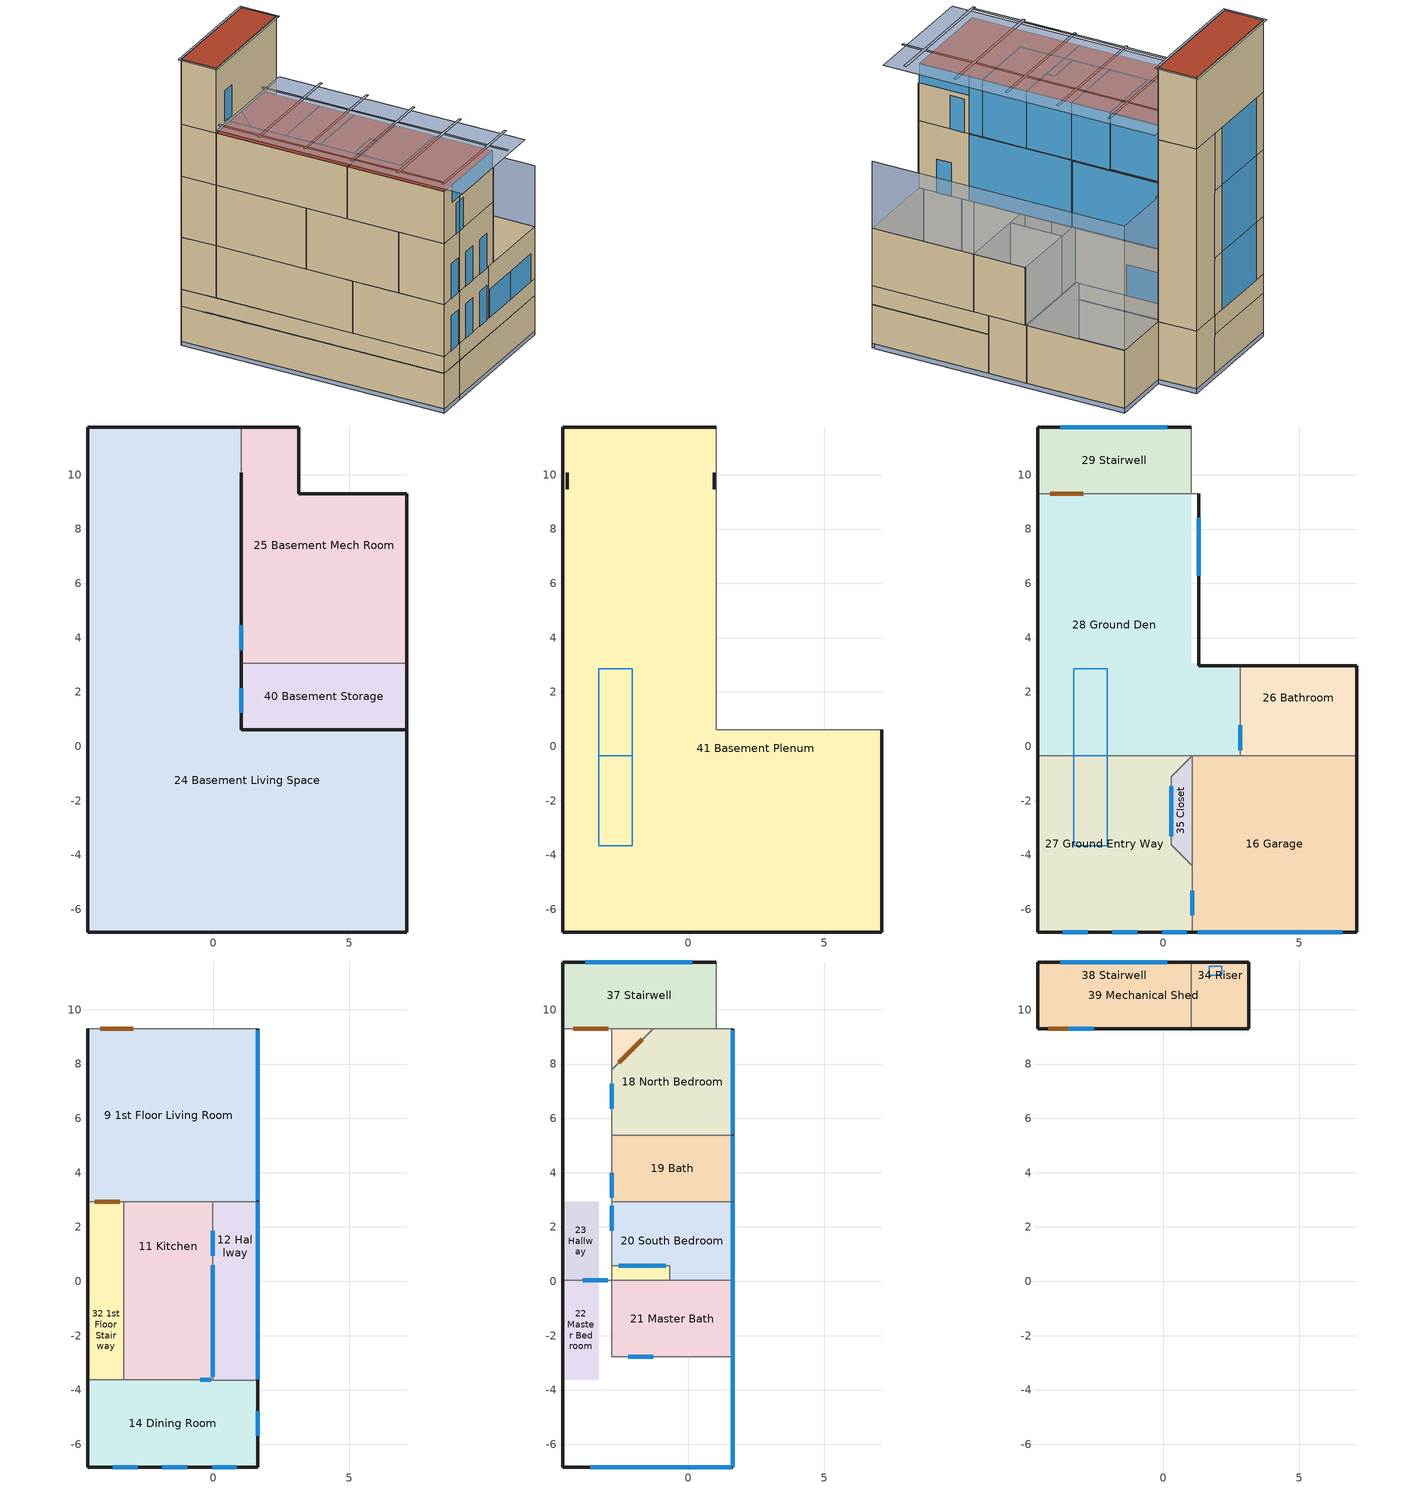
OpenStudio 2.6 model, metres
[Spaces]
24 Basement Living Space
 floor ground: 1.02,11.76 1.02,0.62 7.12,0.62 7.12,-6.84 -4.62,-6.84 -4.62,11.76 z-3.66
 wall outside: 1.02,11.76 -4.62,11.76 -4.62,-6.84 -2.64,-6.84 7.12,-6.84 7.12,0.62 z-3.66:-1.22
 wall to 25 Basement Mech Room: 1.02,3.06 1.02,9.46 1.02,11.76 z-3.66:-1.22
 wall to 40 Basement Storage: 7.12,0.62 1.02,0.62 1.02,3.06 z-3.66:-1.22
 window inside: 1.02,3.54 1.02,4.45 / 1.02,1.23 1.02,2.14 z-3.66:-1.52
 ceiling ground: 7.12,-6.84 -2.18,-3.64 -3.35,-3.64 -3.35,2.88 -2.18,2.88 1.02,0.62 1.02,10.07 0.95,10.07 0.95,9.46 -4.47,9.46 -4.47,10.07 -4.62,10.07 -4.62,-6.84 z-1.22
 roof outside: 7.12,-6.84 7.12,0.62 1.02,0.62 z-1.22; 7.12,-6.84 1.02,0.62 -2.18,2.88 -2.18,-3.64 z-1.22
25 Basement Mech Room
 floor ground: 3.15,11.76 3.15,9.3 7.12,9.3 7.12,3.06 1.02,3.06 1.02,11.76 z-3.66
 floor to 28 Ground Den: 1.3,9.3 1.3,3.06 1.02,3.06 1.02,9.3 z0
 floor to 34 Riser: 3.15,11.76 3.15,9.3 1.02,9.3 1.02,11.76 z0
 wall outside: 7.12,3.06 7.12,9.3 3.15,9.3 3.15,11.76 1.02,11.76 z-3.66:0; 1.02,10.07 1.02,9.46 1.02,3.06 z-1.22:-1.16
 wall to 40 Basement Storage: 1.02,3.06 7.12,3.06 z-3.66:0
 wall to 41 Basement Plenum: 1.02,9.46 1.02,3.06 z-1.16:0; 1.02,11.76,0 1.02,11.76,-1.22 1.02,10.07,-1.22 1.02,10.07,-1.16 1.02,9.46,-1.16 1.02,9.46,0
40 Basement Storage
 floor ground: 7.12,3.06 7.12,0.62 1.02,0.62 1.02,3.06 z-3.66
 wall outside: 7.12,0.62 7.12,3.06 z-3.66:0; 1.02,3.06 1.02,0.62 7.12,0.62 z-1.22:-1.16
 wall to 41 Basement Plenum: 1.02,3.06 1.02,0.62 7.12,0.62 z-1.16:0
41 Basement Plenum
 floor to 24 Basement Living Space: -2.18,2.88 -2.18,-3.64 -3.35,-3.64 -3.35,2.88 z-1.22; 1.02,11.76 1.02,10.07 0.95,10.07 0.95,9.46 -4.47,9.46 -4.47,10.07 -4.62,10.07 -4.62,11.76 z-1.22
 floor ground: 1.02,10.07 1.02,9.3 -2.18,2.88 -3.35,2.88 -4.47,9.46 0.95,9.46 0.95,10.07 z-1.16; -4.47,10.07 -4.47,9.46 -3.35,2.88 -3.35,-3.64 -2.18,-3.64 -2.18,2.88 1.02,9.3 1.02,0.62 7.12,0.62 7.12,-6.84 -4.62,-6.84 -4.62,10.07 z-1.16
 wall outside: -4.62,-6.84 -2.64,-6.84 7.12,-6.84 7.12,0.62 z-1.16:0; -4.47,10.07 -4.47,9.46 / 0.95,9.46 0.95,10.07 z-1.22:-1.16; 1.02,11.76 -4.62,11.76 z-1.22:0; -4.62,11.76,0 -4.62,11.76,-1.22 -4.62,10.07,-1.22 -4.62,10.07,-1.16 -4.62,-6.84,-1.16 -4.62,-6.84,0
 skylight inside: -2.07,-3.67 -2.07,-0.35 -3.3,-0.35 -3.3,-3.67 z0; -2.07,-0.35 -2.07,2.86 -3.3,2.86 -3.3,-0.35 z0
28 Ground Den
 floor to 32 1st Floor Stairway: -3.3,2.93 -3.3,-0.35 -4.62,-0.35 -4.62,2.93 z3.66
 floor to 40 Basement Storage: 1.3,3.06 1.3,2.96 2.82,2.96 2.82,0.62 1.02,0.62 1.02,3.06 z0
 floor to 41 Basement Plenum: 1.02,9.3 1.02,0.62 2.82,0.62 2.82,-0.35 -4.62,-0.35 -4.62,9.3 z0
 wall outside: -4.62,9.3 -4.62,-0.35 / 2.82,2.96 1.3,2.96 1.3,9.3 z0:3.66
 wall to 16 Garage: 1.07,-0.35 2.82,-0.35 z0:3.66
 wall to 26 Bathroom: 2.82,-0.35 2.82,2.96 z0:3.66
 wall to 27 Ground Entry Way: -4.62,-0.35 -2,-0.35 1.07,-0.35 z0:3.66
 wall to 29 Stairwell: 1.02,9.3 -4.62,9.3 z0:3.66
 wall to 34 Riser: 1.3,9.3 1.02,9.3 z0:3.66
 window inside: 2.82,-0.14 2.82,0.77 z0:2.13
 window: 1.3,6.28 1.3,8.41 z0:1.98
 door inside (Construction #1): -2.94,9.3 -4.16,9.3 z0:2.13
27 Ground Entry Way
 floor to 32 1st Floor Stairway: -3.3,-0.35 -3.3,-3.62 -4.62,-3.62 -4.62,-0.35 z3.66
 floor to 41 Basement Plenum: 1.07,-0.35 0.3,-1.12 0.3,-3.62 1.07,-4.4 1.07,-6.84 -4.62,-6.84 -4.62,-0.35 z0
 wall outside: -4.62,-0.35 -4.62,-6.84 -2.64,-6.84 1.07,-6.84 z0:3.66
 wall to 16 Garage: 1.07,-6.84 1.07,-4.4 z0:3.66
 wall to 35 Closet: 1.07,-4.4 0.3,-3.62 0.3,-1.12 1.07,-0.35 z0:3.66
 window inside: 1.07,-6.23 1.07,-5.31 / 0.3,-3.31 0.3,-1.48 z0:2.13
 window: -1.88,-6.84 -0.96,-6.84 / -0.05,-6.84 0.87,-6.84 / -3.71,-6.84 -2.79,-6.84 z0:2.44
16 Garage
 floor to 41 Basement Plenum: 7.12,-0.35 7.12,-6.84 1.07,-6.84 1.07,-0.35 z0
 wall outside: 1.07,-6.84 7.12,-6.84 7.12,-0.35 z0:3.66
 wall to 26 Bathroom: 7.12,-0.35 2.82,-0.35 z0:3.66
 wall to 35 Closet: 1.07,-0.35 1.07,-3.62 1.07,-4.4 z0:3.66
 window: 1.26,-6.84 3.93,-6.84 / 3.93,-6.84 6.59,-6.84 z0:1.98
35 Closet
 floor to 41 Basement Plenum: 1.07,-0.35 1.07,-4.4 0.3,-3.62 0.3,-1.12 z0
26 Bathroom
 floor to 40 Basement Storage: 7.12,2.96 7.12,0.62 2.82,0.62 2.82,2.96 z0
 floor to 41 Basement Plenum: 7.12,0.62 7.12,-0.35 2.82,-0.35 2.82,0.62 z0
 wall outside: 7.12,-0.35 7.12,2.96 2.82,2.96 z0:3.66
29 Stairwell
 floor to 37 Stairwell: 1.02,11.76 1.02,9.3 -4.62,9.3 -4.62,11.76 z3.66
 floor to 41 Basement Plenum: 1.02,11.76 1.02,9.3 -4.62,9.3 -4.62,11.76 z0
 wall outside: 1.02,11.76 0.15,11.76 -3.81,11.76 -4.62,11.76 -4.62,9.3 z0:3.66
 wall to 34 Riser: 1.02,9.3 1.02,11.76 z0:3.66
 window: 0.14,11.76 -3.8,11.76 z0.01:3.65
9 1st Floor Living Room
 floor to 18 North Bedroom: 1.63,9.3 1.63,5.37 -2.82,5.37 -2.82,7.78 -1.3,9.3 z7.92
 floor to 19 Bath: 1.63,5.37 1.63,2.93 -2.82,2.93 -2.82,5.37 z7.92
 floor to 23 Hallway: -2.82,9.3 -2.82,2.93 -4.62,2.93 -4.62,9.3 z7.92
 floor to 28 Ground Den: 1.3,9.3 1.3,2.96 1.63,2.96 1.63,2.93 -4.62,2.93 -4.62,9.3 z3.66
 floor to 36 Closet: -1.3,9.3 -2.82,7.78 -2.82,9.3 z7.92
 wall outside: -4.62,9.3 -4.62,2.93 / 1.63,2.93 1.63,9.3 z3.66:7.92
 wall to 11 Kitchen: -3.3,2.93 -0.03,2.93 z3.66:7.92
 wall to 12 Hallway (Construction #1): -0.03,2.93 1.63,2.93 z3.66:7.92
 wall to 32 1st Floor Stairway: -4.62,2.93 -3.3,2.93 z3.66:7.92
 wall to 34 Riser: 1.63,9.3 1.02,9.3 z3.66:7.92
 wall to 37 Stairwell: 1.02,9.3 -4.62,9.3 z3.66:7.92
 window: 1.63,2.99 1.63,9.25 z3.7:7.88
 door inside (Construction #1): -4.36,2.93 -3.44,2.93 / -2.94,9.3 -4.16,9.3 z3.66:5.79
11 Kitchen
 floor to 20 South Bedroom: -0.03,2.93 -0.03,0.03 -0.69,0.03 -0.69,0.57 -2.82,0.57 -2.82,2.93 z7.92
 floor to 21 Master Bath: -0.03,0.03 -0.03,-2.78 -2.82,-2.78 -2.82,0.03 z7.92
 floor to 22 Master Bedroom: -2.82,0.03 -2.82,-2.78 -0.03,-2.78 -0.03,-3.62 -3.3,-3.62 -3.3,0.03 z7.92
 floor to 23 Hallway: -2.82,2.93 -2.82,0.03 -3.3,0.03 -3.3,2.93 z7.92
 floor to 27 Ground Entry Way: -0.03,-0.35 -0.03,-3.62 -3.3,-3.62 -3.3,-0.35 z3.66
 floor to 28 Ground Den: -0.03,2.93 -0.03,-0.35 -3.3,-0.35 -3.3,2.93 z3.66
 floor to 33 Closet: -0.69,0.57 -0.69,0.03 -2.82,0.03 -2.82,0.57 z7.92
 wall to 12 Hallway: -0.03,-3.62 -0.03,0.7 -0.03,2.93 z3.66:7.92
 wall to 14 Dining Room (Construction #1): -0.05,-3.62 -0.03,-3.62 z3.66:7.92
 wall to 14 Dining Room: -3.3,-3.62 -0.51,-3.62 -0.05,-3.62 z3.66:7.92
 wall to 32 1st Floor Stairway: -3.3,2.93 -3.3,-3.62 z3.66:7.92
 window inside: -0.03,0.95 -0.03,1.86 z3.66:5.79; -0.03,-3.52 -0.03,0.59 z3.76:7.83; -0.48,-3.62 -0.07,-3.62 z3.89:7.7
12 Hallway
 floor to 16 Garage: 1.63,-0.35 1.63,-3.64 1.07,-3.64 1.07,-0.35 z3.66
 floor to 20 South Bedroom: 1.63,2.93 1.63,0.03 -0.03,0.03 -0.03,2.93 z7.92
 floor to 21 Master Bath: 1.63,0.03 1.63,-2.78 -0.03,-2.78 -0.03,0.03 z7.92
 floor to 22 Master Bedroom: 1.63,-2.78 1.63,-3.64 -0.03,-3.64 -0.03,-2.78 z7.92
 floor to 27 Ground Entry Way: 1.07,-0.35 0.3,-1.12 0.3,-3.62 0.31,-3.64 -0.03,-3.64 -0.03,-0.35 z3.66
 floor to 28 Ground Den: 1.63,2.93 1.63,-0.35 -0.03,-0.35 -0.03,2.93 z3.66
 floor to 35 Closet: 1.07,-0.35 1.07,-3.64 0.31,-3.64 0.3,-3.62 0.3,-1.12 z3.66
 wall outside: 1.63,-3.64 1.63,2.93 z3.66:7.92
 wall to 14 Dining Room (Construction #1): 1.63,-3.64 -0.03,-3.64 z3.66:7.92
 wall to 14 Dining Room: -0.03,-3.62 -0.03,-3.64 z3.66:7.92
 window: 1.63,-3.61 1.63,2.91 z3.67:7.91
32 1st Floor Stairway
 wall outside: -4.62,2.93 -4.62,-3.62 z3.66:7.92
 wall to 14 Dining Room: -4.62,-3.62 -3.3,-3.62 z3.66:7.92
14 Dining Room
 floor to 16 Garage: 1.63,-3.64 1.63,-6.84 1.07,-6.84 1.07,-3.64 z3.66
 floor to 22 Master Bedroom: -0.03,-3.62 -0.03,-3.64 1.63,-3.64 1.63,-6.84 -4.62,-6.84 -4.62,-3.62 z7.92
 floor to 27 Ground Entry Way: -0.03,-3.62 -0.03,-3.64 0.31,-3.64 1.07,-4.4 1.07,-6.84 -4.62,-6.84 -4.62,-3.62 z3.66
 floor to 35 Closet: 1.07,-3.64 1.07,-4.4 0.31,-3.64 z3.66
 wall outside: -4.62,-3.62 -4.62,-6.84 -2.64,-6.84 1.63,-6.84 1.63,-3.64 z3.66:7.92
 window: -0.05,-6.84 0.87,-6.84 / -1.88,-6.84 -0.96,-6.84 / -3.71,-6.84 -2.79,-6.84 z3.66:6.1; 1.63,-5.69 1.63,-4.78 z3.66:5.79
18 North Bedroom
 wall outside: 1.63,5.37 1.63,9.3 z7.92:11.58
 wall to 19 Bath: -2.82,5.37 1.63,5.37 z7.92:11.58
 wall to 23 Hallway: -2.82,7.78 -2.82,5.37 z7.92:11.58
 wall to 34 Riser: 1.63,9.3 1.02,9.3 z7.92:11.58
 wall to 36 Closet: -1.3,9.3 -2.82,7.78 z7.92:11.58
 wall to 38 Stairwell: 1.02,9.3 -1.3,9.3 z7.92:11.58
 window: 1.63,5.42 1.63,9.25 z7.98:11.53
 window inside: -2.82,7.27 -2.82,6.36 z7.92:10.06
 door inside (Construction #1): -1.7,8.9 -2.56,8.04 z7.92:10.06
 roof outside: 1.63,5.37 1.63,9.3 -1.3,9.3 -2.82,7.78 -2.82,5.37 z11.58
19 Bath
 wall outside: 1.63,2.93 1.63,5.37 z7.92:11.58
 wall to 20 South Bedroom: -2.82,2.93 1.63,2.93 z7.92:11.58
 wall to 23 Hallway: -2.82,5.37 -2.82,2.93 z7.92:11.58
 window: 1.63,2.94 1.63,5.36 z7.94:11.57
 window inside: -2.82,4 -2.82,3.08 z7.92:10.06
 roof outside: 1.63,2.93 1.63,5.37 -2.82,5.37 -2.82,2.93 z11.58
23 Hallway
 floor to 32 1st Floor Stairway: -3.3,2.93 -3.3,0.03 -4.62,0.03 -4.62,2.93 z7.92
 wall outside: -4.62,9.3 -4.62,0.03 z7.92:11.58
 wall to 20 South Bedroom: -2.82,0.57 -2.82,2.86 -2.82,2.93 z7.92:11.58
 wall to 22 Master Bedroom: -4.62,0.03 -2.82,0.03 z7.92:11.58
 wall to 33 Closet: -2.82,0.03 -2.82,0.57 z7.92:11.58
 wall to 36 Closet: -2.82,7.78 -2.82,9.3 z7.92:11.58
 wall to 38 Stairwell: -2.82,9.3 -4.62,9.3 z7.92:11.58
 window inside: -2.82,1.86 -2.82,2.78 / -3.88,0.03 -2.97,0.03 z7.92:10.06
 door inside (Construction #1): -3.02,9.3 -4.24,9.3 z7.92:10.06
 roof outside: -2.82,0.03 -2.82,9.3 -4.62,9.3 -4.62,0.03 z11.58
36 Closet
 wall to 38 Stairwell: -1.3,9.3 -2.82,9.3 z7.92:11.58
 roof outside: -2.82,7.78 -1.3,9.3 -2.82,9.3 z11.58
37 Stairwell
 floor to 38 Stairwell: 1.02,11.76 1.02,9.3 -4.62,9.3 -4.62,11.76 z7.92
 wall outside: 1.02,11.76 0.15,11.76 -3.81,11.76 -4.62,11.76 -4.62,9.3 z3.66:7.92
 wall to 34 Riser: 1.02,9.3 1.02,11.76 z3.66:7.92
 window: 0.14,11.76 -3.79,11.76 z3.67:7.91
20 South Bedroom
 wall outside: 1.63,0.03 1.63,2.93 z7.92:11.58
 wall to 21 Master Bath: -0.69,0.03 1.63,0.03 z7.92:11.58
 wall to 33 Closet: -2.82,0.57 -0.69,0.57 -0.69,0.03 z7.92:11.58
 window: 1.63,0.05 1.63,2.91 z7.95:11.56
 window inside: -2.57,0.57 -0.84,0.57 z7.92:9.96
 roof outside: 1.63,0.03 1.63,2.93 -2.82,2.93 -2.82,0.57 -0.69,0.57 -0.69,0.03 z11.58
21 Master Bath
 wall outside: 1.63,-2.78 1.63,0.03 z7.92:11.58
 wall to 22 Master Bedroom: -2.82,0.03 -2.82,-2.78 1.63,-2.78 z7.92:11.58
 wall to 33 Closet: -0.69,0.03 -2.82,0.03 z7.92:11.58
 window: 1.63,-2.77 1.63,0.02 z7.94:11.56
 window inside: -2.21,-2.78 -1.3,-2.78 z7.92:10.06
 roof outside: 1.63,-2.78 1.63,0.03 -2.82,0.03 -2.82,-2.78 z11.58
22 Master Bedroom
 floor to 32 1st Floor Stairway: -3.3,0.03 -3.3,-3.62 -4.62,-3.62 -4.62,0.03 z7.92
 wall outside: -2.64,-6.84 1.63,-6.84 1.63,-3.64 z7.92:10.36; -4.62,0.03 -4.62,-6.84 / 1.63,-3.64 1.63,-2.78 z7.92:11.58; -3.63,-6.84 1.63,-6.84 1.63,-3.64 z10.36:11.58; -4.62,-6.84,11.58 -4.62,-6.84,7.92 -2.64,-6.84,7.92 -2.64,-6.84,10.36 -3.63,-6.84,10.36 -3.63,-6.84,11.58
 window: 1.63,-4.86 1.63,-3.94 / -3.1,-6.84 -2.64,-6.84 / -2.64,-6.84 -2.18,-6.84 z7.92:10.06; 1.63,-3.63 1.63,-2.79 z7.94:11.56; 1.63,-6.83 1.63,-3.65 / -3.61,-6.84 1.61,-6.84 z10.37:11.58
 roof outside: 1.63,-6.84 1.63,-2.78 -2.82,-2.78 -2.82,0.03 -4.62,0.03 -4.62,-6.84 z11.58
33 Closet
 roof outside: -0.69,0.03 -0.69,0.57 -2.82,0.57 -2.82,0.03 z11.58
34 Riser
 floor to 39 Mechanical Shed: 3.15,11.76 3.15,9.3 1.02,9.3 1.02,11.76 z11.58
 wall outside: 3.15,9.3 3.15,11.76 1.02,11.76 z0:11.58; 1.63,9.3,11.58 1.63,9.3,3.66 1.3,9.3,3.66 1.3,9.3,0 3.15,9.3,0 3.15,9.3,11.58
 wall to 38 Stairwell: 1.02,11.76 1.02,9.3 z7.92:11.58
 skylight inside (Construction #1): 2.15,11.6 2.15,11.27 1.69,11.27 1.69,11.6 z11.58
38 Stairwell
 floor to 39 Mechanical Shed: 1.02,11.76 1.02,9.3 -4.62,9.3 -4.62,11.76 z11.58
 wall outside: 1.02,11.76 0.15,11.76 -3.81,11.76 -4.62,11.76 -4.62,9.3 z7.92:11.58
 window: 0.14,11.76 -3.79,11.76 z7.94:11.57
39 Mechanical Shed
 wall outside: -4.62,9.3 3.15,9.3 3.15,11.76 -4.62,11.76 -4.62,9.3 z11.58:16.15
 window: -3.48,9.3 -2.56,9.3 z11.89:14.02
 roof outside: 3.15,9.3 3.15,11.76 -4.62,11.76 -4.62,9.3 z16.15
shading: 3.15,11.76 -4.62,11.76 / -4.62,11.76 -4.62,-6.84 / 7.12,-6.68 7.12,9.3 / 7.12,9.3 3.15,9.3 / -4.62,-6.84 -2.64,-6.84 / -2.64,-6.84 7.12,-6.84 z-3.96:-3.66; -4.62,10.07 -4.62,-6.84 / 7.12,-6.68 7.12,0.62 / -4.62,-6.84 -2.64,-6.84 / -2.64,-6.84 7.12,-6.84 z-1.22:-1.16; 1.63,-6.84 1.73,-6.84 z3.66:10.36; 7.12,9.3 3.15,9.3 z0:7.92; -4.47,9.3 3,9.3 z-0.3:0; 3.15,9.15,7.92 3.15,9.15,-3.96 3.15,11.76,-3.96 3.15,11.76,-3.66 3.15,9.3,-3.66 3.15,9.3,7.92; 7.12,-6.84,7.92 7.12,-6.84,3.66 7.12,2.96,3.66 7.12,2.96,0 7.12,9.3,0 7.12,9.3,7.92; 3.31,-8.21 3.31,9.15 -4.77,9.15 -4.77,-8.21 z11.89; -4.48,-6.75 -4.48,-3.69 -4.62,-3.69 -4.62,-6.75 z12.19; 1.01,2.88 1.01,3.02 -4.48,3.02 -4.48,2.88 z12.19; 1.01,6.14 1.01,6.28 -4.48,6.28 -4.48,6.14 z12.19; -4.62,-0.28 -4.48,-0.42 -4.48,-3.55 -4.62,-0.42 -4.77,-0.42 -4.77,-0.28 z12.19; 1.15,9.15 1.15,6.28 3.31,6.28 3.31,6.14 1.15,6.14 1.15,3.02 3.31,3.02 3.31,2.88 1.15,2.88 1.15,-0.28 3.31,-0.28 3.31,-0.42 1.15,-0.42 1.15,-3.55 3.31,-3.55 3.31,-3.69 1.15,-3.69 1.15,-6.75 3.31,-6.75 3.31,-6.89 1.15,-6.89 1.15,-8.21 1.01,-8.21 1.01,-6.89 -4.77,-6.89 -4.77,-6.75 1.01,-6.75 1.01,-3.69 -4.77,-3.69 -4.77,-3.55 -4.62,-3.55 -4.62,-0.42 -4.48,-3.55 1.01,-3.55 1.01,-0.42 -4.48,-0.42 -4.62,-0.28 -4.62,2.88 -4.77,2.88 -4.77,3.02 -4.62,3.02 -4.62,6.14 -4.77,6.14 -4.77,6.28 -4.62,6.28 -4.62,9.15 -4.48,9.15 -4.48,-0.28 1.01,-0.28 1.01,9.15 z12.19; 3.31,9.15 3.31,11.91 3.15,11.76 3.15,9.3 z16.15; 3.31,9.15 3.15,9.3 -4.62,9.3 -4.62,11.76 3.15,11.76 3.31,11.91 -4.77,11.91 -4.77,9.15 z16.15
[Building]
bldg-1
[Construction]
Construction #1: Material:AirWall #1
[Material:AirWall]
Material:AirWall #1
[BuildingStory]
1st Floor; Ground Floor; 2nd Floor; Basement; Top of Roof; Basement Ceiling
[Space]
Name | Building Story | Thermal Zone
9 1st Floor Living Room | 1st Floor | 9 1st Floor Living Room ThermalZone
11 Kitchen | 1st Floor | 11 Kitchen ThermalZone
12 Hallway | 1st Floor | 12 Hallway ThermalZone
14 Dining Room | 1st Floor | 14 Dining Room ThermalZone
16 Garage | Ground Floor | 16 Garage ThermalZone
18 North Bedroom | 2nd Floor | 18 North Bedroom ThermalZone
19 Bath | 2nd Floor | 19 Bath ThermalZone
20 South Bedroom | 2nd Floor | 20 South Bedroom ThermalZone
21 Master Bath | 2nd Floor | 21 Master Bath ThermalZone
22 Master Bedroom | 2nd Floor | 22 Master Bedroom ThermalZone
23 Hallway | 2nd Floor | 23 Hallway ThermalZone
24 Basement Living Space | Basement | 24 Basement Living Space ThermalZone
25 Basement Mech Room | Basement | 25 Basement Mech Room ThermalZone
26 Bathroom | Ground Floor | 26 Bathroom ThermalZone
27 Ground Entry Way | Ground Floor | 27 Ground Entry Way ThermalZone
28 Ground Den | Ground Floor | 28 Ground Den ThermalZone
29 Stairwell | Ground Floor | 29 Stairwell ThermalZone
32 1st Floor Stairway | 1st Floor | 32 1st Floor Stairway ThermalZone
33 Closet | 2nd Floor | 33 Closet ThermalZone
34 Riser | Ground Floor | 34 Riser ThermalZone
35 Closet | Ground Floor | 35 Closet ThermalZone
36 Closet | 2nd Floor | 36 Closet ThermalZone
37 Stairwell | 1st Floor | 37 Stairwell ThermalZone
38 Stairwell | 2nd Floor | 38 Stairwell ThermalZone
39 Mechanical Shed | Top of Roof | 39 Mechanical Shed ThermalZone
40 Basement Storage | Basement | 40 Basement Storage ThermalZone
41 Basement Plenum | Basement Ceiling | 41 Basement Plenum ThermalZone
[ThermalZone] Use Ideal Air Loads=No
9 1st Floor Living Room ThermalZone; 11 Kitchen ThermalZone; 12 Hallway ThermalZone; 14 Dining Room ThermalZone; 16 Garage ThermalZone; 18 North Bedroom ThermalZone; 19 Bath ThermalZone; 20 South Bedroom ThermalZone; 21 Master Bath ThermalZone; 22 Master Bedroom ThermalZone; 23 Hallway ThermalZone; 24 Basement Living Space ThermalZone; 25 Basement Mech Room ThermalZone; 26 Bathroom ThermalZone; 27 Ground Entry Way ThermalZone; 28 Ground Den ThermalZone; 29 Stairwell ThermalZone; 32 1st Floor Stairway ThermalZone; 33 Closet ThermalZone; 34 Riser ThermalZone; 35 Closet ThermalZone; 36 Closet ThermalZone; 37 Stairwell ThermalZone; 38 Stairwell ThermalZone; 39 Mechanical Shed ThermalZone; 40 Basement Storage ThermalZone; 41 Basement Plenum ThermalZone
[Sizing:Zone] Zone Cooling Design Supply Air Temperature Input Method=SupplyAirTemperature; Zone Cooling Design Supply Air Temperature {C}=14; Zone Cooling Design Supply Air Temperature Difference {deltaC}=11.11; Zone Heating Design Supply Air Temperature Input Method=SupplyAirTemperature; Zone Heating Design Supply Air Temperature {C}=40; Zone Heating Design Supply Air Temperature Difference {deltaC}=11.11; Zone Cooling Design Supply Air Humidity Ratio {kg-H2O/kg-air}=0.0085; Zone Heating Design Supply Air Humidity Ratio {kg-H2O/kg-air}=0.008; Cooling Design Air Flow Method=DesignDay; Heating Design Air Flow Method=DesignDay; Account for Dedicated Outdoor Air System=No; Dedicated Outdoor Air System Control Strategy=NeutralSupplyAir; Dedicated Outdoor Air Low Setpoint Temperature for Design {C}=autosize; Dedicated Outdoor Air High Setpoint Temperature for Design {C}=autosize
9 1st Floor Living Room ThermalZone; 11 Kitchen ThermalZone; 12 Hallway ThermalZone; 14 Dining Room ThermalZone; 16 Garage ThermalZone; 18 North Bedroom ThermalZone; 19 Bath ThermalZone; 20 South Bedroom ThermalZone; 21 Master Bath ThermalZone; 22 Master Bedroom ThermalZone; 23 Hallway ThermalZone; 24 Basement Living Space ThermalZone; 25 Basement Mech Room ThermalZone; 26 Bathroom ThermalZone; 27 Ground Entry Way ThermalZone; 28 Ground Den ThermalZone; 29 Stairwell ThermalZone; 32 1st Floor Stairway ThermalZone; 33 Closet ThermalZone; 34 Riser ThermalZone; 35 Closet ThermalZone; 36 Closet ThermalZone; 37 Stairwell ThermalZone; 38 Stairwell ThermalZone; 39 Mechanical Shed ThermalZone; 40 Basement Storage ThermalZone; 41 Basement Plenum ThermalZone
